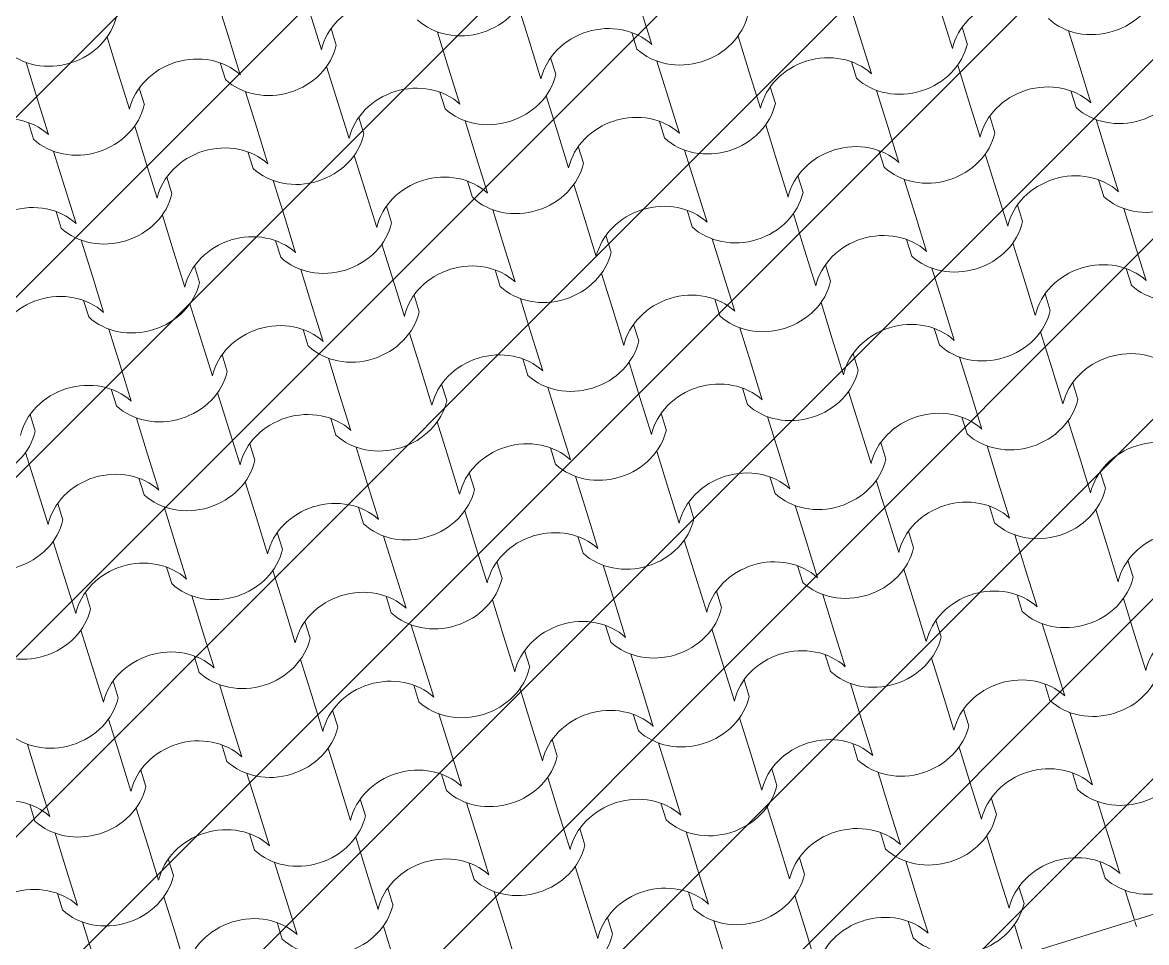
# Model space of a CAD drawing. Header units: metres. Extents: x -111189 to -108577, y -72951 to -72647.
# Drawn here: x -110194.585 to -110192.994, y -72661.024 to -72659.722 of the extents above; entities that cross this region are included whole.
import ezdxf

# ---------------------------------------------------------------- set-up
doc = ezdxf.new("R2010")
doc.units = ezdxf.units.M
doc.header["$MEASUREMENT"] = 0
doc.set_wipeout_variables(frame=1)
doc.linetypes.add('Wipeout_Contour', pattern=[1, 0, -1])
for name, color, linetype in [('02 - PASSEIOS', 7, 'Continuous'), ('03 - COBERTURA', 7, 'Continuous'), ('13 - IMPLANTAÇÃO (apoio).Layer Apoio', 7, 'Continuous')]:
    doc.layers.add(name, color=color, linetype=linetype)

# ---------------------------------------------------------------- blocks, each defined once
blk = doc.blocks.new('Malha_8_1', base_point=(-111182.45, -72914.5203))
at = {"color": 254, "linetype": 'Wipeout_Contour', "lineweight": 0, "ltscale": 1861428.278801215}
blk.add_wipeout([(-111182.45, -72914.5203), (-111181.1398, -72916.9324), (-111179.283, -72920.3506), (-111178.6992, -72921.4255), (-111173.1932, -72931.5618), (-111171.3979, -72934.867), (-111163.9365, -72948.6033), (-111162.5896, -72948.18), (-111170.1617, -72934.1975), (-111171.9536, -72930.8885), (-111177.4458, -72920.7467), (-111178.0283, -72919.6711), (-111179.8807, -72916.2505), (-111181.0503, -72914.0907)], dxfattribs=at).dxf.layer = '02 - PASSEIOS'
blk = doc.blocks.new('Cobertura_1_1', base_point=(-111163.2146, -72915.6944))
at = {"layer": '03 - COBERTURA', "color": 253, "linetype": 'Continuous', "lineweight": 9}
for p, q in [((-111169.9073, -72922.1998), (-111169.8914, -72922.2508)), ((-111169.0141, -72922.198), (-111168.9982, -72922.249)), ((-111169.7766, -72922.2151), (-111169.7607, -72922.2661)), ((-111169.4817, -72922.2054), (-111169.4658, -72922.2564)), ((-111169.309, -72922.2077), (-111169.2931, -72922.2587)), ((-111168.8834, -72922.2133), (-111168.8676, -72922.2643)), ((-111168.8539, -72922.2344), (-111168.8466, -72922.2578)), ((-111170.0641, -72922.2485), (-111170.0483, -72922.2995)), ((-111169.8914, -72922.2508), (-111169.8756, -72922.3018)), ((-111169.747, -72922.2361), (-111169.7397, -72922.2596)), ((-111169.5965, -72922.2411), (-111169.5807, -72922.2921)), ((-111169.3215, -72922.2418), (-111169.3142, -72922.2652)), ((-111169.1709, -72922.2468), (-111169.1551, -72922.2978)), ((-111168.9982, -72922.249), (-111168.9824, -72922.3)), ((-111168.7033, -72922.2393), (-111168.6875, -72922.2904)), ((-111169.4658, -72922.2564), (-111169.45, -72922.3074)), ((-111169.4363, -72922.2775), (-111169.429, -72922.3009)), ((-111169.2858, -72922.2824), (-111169.2699, -72922.3335)), ((-111169.0107, -72922.2831), (-111169.0034, -72922.3066)), ((-111170.1789, -72922.2842), (-111170.1631, -72922.3352)), ((-111169.9039, -72922.2849), (-111169.8966, -72922.3083)), ((-111169.7534, -72922.2899), (-111169.7375, -72922.3409)), ((-111169.5807, -72922.2921), (-111169.5648, -72922.3431)), ((-111169.1551, -72922.2978), (-111169.1392, -72922.3488)), ((-111168.8602, -72922.2881), (-111168.8443, -72922.3391)), ((-111168.6875, -72922.2904), (-111168.6716, -72922.3414)), ((-111170.0483, -72922.2995), (-111170.0324, -72922.3505)), ((-111170.0187, -72922.3206), (-111170.0114, -72922.344)), ((-111169.8682, -72922.3256), (-111169.8523, -72922.3766)), ((-111169.5931, -72922.3262), (-111169.5858, -72922.3497)), ((-111169.1255, -72922.3188), (-111169.1182, -72922.3423)), ((-111168.975, -72922.3238), (-111168.9591, -72922.3748)), ((-111168.6999, -72922.3244), (-111168.6926, -72922.3479)), ((-111170.1631, -72922.3352), (-111170.1472, -72922.3862)), ((-111169.7375, -72922.3409), (-111169.7216, -72922.3919)), ((-111169.4426, -72922.3312), (-111169.4267, -72922.3822)), ((-111169.2699, -72922.3335), (-111169.254, -72922.3845)), ((-111168.8443, -72922.3391), (-111168.8285, -72922.3901)), ((-111169.7079, -72922.3619), (-111169.7006, -72922.3854)), ((-111168.8147, -72922.3601), (-111168.8075, -72922.3836)), ((-111170.1755, -72922.3693), (-111170.1682, -72922.3928)), ((-111170.025, -72922.3743), (-111170.0092, -72922.4253)), ((-111169.8523, -72922.3766), (-111169.8365, -72922.4276)), ((-111169.5574, -72922.3669), (-111169.5416, -72922.4179)), ((-111169.2823, -72922.3676), (-111169.2751, -72922.391)), ((-111169.1318, -72922.3725), (-111169.116, -72922.4236)), ((-111168.9591, -72922.3748), (-111168.9433, -72922.4258)), ((-111168.6642, -72922.3651), (-111168.6484, -72922.4161)), ((-111169.4267, -72922.3822), (-111169.4109, -72922.4332)), ((-111170.1398, -72922.41), (-111170.124, -72922.461)), ((-111169.8648, -72922.4107), (-111169.8575, -72922.4341)), ((-111169.3972, -72922.4032), (-111169.3899, -72922.4267)), ((-111169.2467, -72922.4082), (-111169.2308, -72922.4593)), ((-111168.9716, -72922.4089), (-111168.9643, -72922.4323)), ((-111170.0092, -72922.4253), (-111169.9933, -72922.4763)), ((-111169.7143, -72922.4157), (-111169.6984, -72922.4667)), ((-111169.5416, -72922.4179), (-111169.5257, -72922.4689)), ((-111169.116, -72922.4236), (-111169.1001, -72922.4746)), ((-111168.8211, -72922.4139), (-111168.8052, -72922.4649)), ((-111168.6484, -72922.4161), (-111168.6325, -72922.4672)), ((-111169.9796, -72922.4464), (-111169.9723, -72922.4698)), ((-111169.8291, -72922.4513), (-111169.8132, -72922.5024)), ((-111169.554, -72922.452), (-111169.5467, -72922.4755)), ((-111169.4035, -72922.457), (-111169.3876, -72922.508)), ((-111169.0864, -72922.4446), (-111169.0791, -72922.468)), ((-111168.9359, -72922.4496), (-111168.92, -72922.5006)), ((-111168.6608, -72922.4502), (-111168.6535, -72922.4737)), ((-111170.124, -72922.461), (-111170.1081, -72922.512)), ((-111169.6984, -72922.4667), (-111169.6825, -72922.5177)), ((-111169.2308, -72922.4593), (-111169.2149, -72922.5103)), ((-111168.8052, -72922.4649), (-111168.7894, -72922.5159)), ((-111169.6688, -72922.4877), (-111169.6615, -72922.5111)), ((-111168.7756, -72922.4859), (-111168.7684, -72922.5094)), ((-111170.1364, -72922.4951), (-111170.1291, -72922.5186)), ((-111169.9859, -72922.5001), (-111169.9701, -72922.5511)), ((-111169.8132, -72922.5024), (-111169.7974, -72922.5534)), ((-111169.5183, -72922.4927), (-111169.5025, -72922.5437)), ((-111169.2432, -72922.4933), (-111169.236, -72922.5168)), ((-111169.0927, -72922.4983), (-111169.0769, -72922.5493)), ((-111168.92, -72922.5006), (-111168.9042, -72922.5516)), ((-111168.6251, -72922.4909), (-111168.6093, -72922.5419)), ((-111169.3876, -72922.508), (-111169.3718, -72922.559)), ((-111170.1007, -72922.5358), (-111170.0849, -72922.5868)), ((-111169.8257, -72922.5365), (-111169.8184, -72922.5599)), ((-111169.3581, -72922.529), (-111169.3508, -72922.5525)), ((-111169.2076, -72922.534), (-111169.1917, -72922.585)), ((-111168.9325, -72922.5347), (-111168.9252, -72922.5581)), ((-111169.9701, -72922.5511), (-111169.9542, -72922.6021)), ((-111169.6752, -72922.5414), (-111169.6593, -72922.5925)), ((-111169.5025, -72922.5437), (-111169.4866, -72922.5947)), ((-111169.0769, -72922.5493), (-111169.061, -72922.6004)), ((-111168.782, -72922.5397), (-111168.7661, -72922.5907)), ((-111168.6093, -72922.5419), (-111168.5934, -72922.5929)), ((-111169.9405, -72922.5721), (-111169.9332, -72922.5956)), ((-111169.79, -72922.5771), (-111169.7741, -72922.6281)), ((-111169.5149, -72922.5778), (-111169.5076, -72922.6012)), ((-111169.3644, -72922.5828), (-111169.3485, -72922.6338)), ((-111169.1917, -72922.585), (-111169.1758, -72922.6361)), ((-111169.0473, -72922.5704), (-111169.04, -72922.5938)), ((-111168.8968, -72922.5754), (-111168.8809, -72922.6264)), ((-111168.6217, -72922.576), (-111168.6144, -72922.5995)), ((-111170.0849, -72922.5868), (-111170.069, -72922.6378)), ((-111169.6593, -72922.5925), (-111169.6434, -72922.6435)), ((-111168.7661, -72922.5907), (-111168.7503, -72922.6417)), ((-111169.6297, -72922.6135), (-111169.6224, -72922.6369)), ((-111168.7365, -72922.6117), (-111168.7293, -72922.6352)), ((-111170.0973, -72922.6209), (-111170.09, -72922.6444)), ((-111169.9468, -72922.6259), (-111169.931, -72922.6769)), ((-111169.7741, -72922.6281), (-111169.7583, -72922.6792)), ((-111169.4792, -72922.6185), (-111169.4634, -72922.6695)), ((-111169.2041, -72922.6191), (-111169.1969, -72922.6426)), ((-111169.0536, -72922.6241), (-111169.0378, -72922.6751)), ((-111168.8809, -72922.6264), (-111168.8651, -72922.6774)), ((-111169.3485, -72922.6338), (-111169.3327, -72922.6848)), ((-111170.0616, -72922.6616), (-111170.0458, -72922.7126)), ((-111169.7866, -72922.6622), (-111169.7793, -72922.6857)), ((-111169.319, -72922.6548), (-111169.3117, -72922.6783)), ((-111169.1685, -72922.6598), (-111169.1526, -72922.7108)), ((-111168.8934, -72922.6605), (-111168.8861, -72922.6839)), ((-111169.931, -72922.6769), (-111169.9151, -72922.7279)), ((-111169.6361, -72922.6672), (-111169.6202, -72922.7182)), ((-111169.4634, -72922.6695), (-111169.4475, -72922.7205)), ((-111169.0378, -72922.6751), (-111169.0219, -72922.7262)), ((-111168.7429, -72922.6655), (-111168.727, -72922.7165)), ((-111169.0082, -72922.6962), (-111169.0009, -72922.7196)), ((-111170.0458, -72922.7126), (-111170.0299, -72922.7636)), ((-111169.9014, -72922.6979), (-111169.8941, -72922.7214)), ((-111169.7509, -72922.7029), (-111169.735, -72922.7539)), ((-111169.4758, -72922.7036), (-111169.4685, -72922.727)), ((-111169.3253, -72922.7086), (-111169.3094, -72922.7596)), ((-111169.1526, -72922.7108), (-111169.1367, -72922.7618)), ((-111168.8577, -72922.7012), (-111168.8418, -72922.7522)), ((-111169.6202, -72922.7182), (-111169.6043, -72922.7693)), ((-111168.727, -72922.7165), (-111168.7112, -72922.7675)), ((-111169.5906, -72922.7393), (-111169.5833, -72922.7627)), ((-111169.4401, -72922.7443), (-111169.4243, -72922.7953)), ((-111168.6974, -72922.7375), (-111168.6901, -72922.761)), ((-111170.0582, -72922.7467), (-111170.0509, -72922.7701)), ((-111169.9077, -72922.7517), (-111169.8919, -72922.8027)), ((-111169.735, -72922.7539), (-111169.7192, -72922.8049)), ((-111169.3094, -72922.7596), (-111169.2936, -72922.8106)), ((-111169.165, -72922.7449), (-111169.1577, -72922.7684)), ((-111169.0145, -72922.7499), (-111168.9987, -72922.8009)), ((-111168.8418, -72922.7522), (-111168.826, -72922.8032)), ((-111170.173, -72922.7824), (-111170.1657, -72922.8058)), ((-111170.0225, -72922.7874), (-111170.0067, -72922.8384)), ((-111169.7475, -72922.788), (-111169.7402, -72922.8115)), ((-111169.2799, -72922.7806), (-111169.2726, -72922.8041)), ((-111169.1293, -72922.7856), (-111169.1135, -72922.8366)), ((-111168.8543, -72922.7863), (-111168.847, -72922.8097)), ((-111168.7038, -72922.7913), (-111168.6879, -72922.8423)), ((-111169.8919, -72922.8027), (-111169.876, -72922.8537)), ((-111169.597, -72922.793), (-111169.5811, -72922.844)), ((-111169.4243, -72922.7953), (-111169.4084, -72922.8463)), ((-111168.9987, -72922.8009), (-111168.9828, -72922.8519)), ((-111169.8623, -72922.8237), (-111169.855, -72922.8472)), ((-111168.9691, -72922.822), (-111168.9618, -72922.8454)), ((-111170.1794, -72922.8361), (-111170.1635, -72922.8871)), ((-111170.0067, -72922.8384), (-111169.9908, -72922.8894)), ((-111169.7118, -72922.8287), (-111169.6959, -72922.8797)), ((-111169.4367, -72922.8294), (-111169.4294, -72922.8528)), ((-111169.2862, -72922.8344), (-111169.2703, -72922.8854)), ((-111169.1135, -72922.8366), (-111169.0976, -72922.8876)), ((-111168.8186, -72922.8269), (-111168.8027, -72922.878)), ((-111169.5811, -72922.844), (-111169.5652, -72922.895)), ((-111168.6879, -72922.8423), (-111168.6721, -72922.8933)), ((-111169.5515, -72922.8651), (-111169.5442, -72922.8885)), ((-111169.401, -72922.8701), (-111169.3851, -72922.9211)), ((-111169.1259, -72922.8707), (-111169.1186, -72922.8942)), ((-111168.6583, -72922.8633), (-111168.651, -72922.8867)), ((-111170.1635, -72922.8871), (-111170.1477, -72922.9382)), ((-111170.0191, -72922.8725), (-111170.0118, -72922.8959)), ((-111169.8686, -72922.8775), (-111169.8527, -72922.9285)), ((-111169.6959, -72922.8797), (-111169.68, -72922.9307)), ((-111169.2703, -72922.8854), (-111169.2545, -72922.9364)), ((-111168.9754, -72922.8757), (-111168.9596, -72922.9267)), ((-111168.8027, -72922.878), (-111168.7869, -72922.929)), ((-111170.1339, -72922.9082), (-111170.1266, -72922.9316)), ((-111169.9834, -72922.9132), (-111169.9676, -72922.9642)), ((-111169.7084, -72922.9138), (-111169.7011, -72922.9373)), ((-111169.5578, -72922.9188), (-111169.542, -72922.9698)), ((-111169.2408, -72922.9064), (-111169.2335, -72922.9299)), ((-111169.0902, -72922.9114), (-111169.0744, -72922.9624)), ((-111168.8152, -72922.9121), (-111168.8079, -72922.9355)), ((-111168.6647, -72922.917), (-111168.6488, -72922.9681)), ((-111169.8527, -72922.9285), (-111169.8369, -72922.9795)), ((-111169.3851, -72922.9211), (-111169.3693, -72922.9721)), ((-111168.9596, -72922.9267), (-111168.9437, -72922.9777)), ((-111169.8232, -72922.9495), (-111169.8159, -72922.973)), ((-111168.93, -72922.9477), (-111168.9227, -72922.9712)), ((-111170.1403, -72922.9619), (-111170.1244, -72923.0129)), ((-111169.9676, -72922.9642), (-111169.9517, -72923.0152)), ((-111169.6727, -72922.9545), (-111169.6568, -72923.0055)), ((-111169.3976, -72922.9552), (-111169.3903, -72922.9786)), ((-111169.2471, -72922.9601), (-111169.2312, -72923.0112)), ((-111169.0744, -72922.9624), (-111169.0585, -72923.0134)), ((-111168.7795, -72922.9527), (-111168.7636, -72923.0037)), ((-111169.542, -72922.9698), (-111169.5261, -72923.0208)), ((-111168.6488, -72922.9681), (-111168.633, -72923.0191)), ((-111169.98, -72922.9983), (-111169.9727, -72923.0217)), ((-111169.5124, -72922.9909), (-111169.5051, -72923.0143)), ((-111169.3619, -72922.9958), (-111169.346, -72923.0469)), ((-111169.0868, -72922.9965), (-111169.0795, -72923.02)), ((-111168.6192, -72922.9891), (-111168.6119, -72923.0125)), ((-111170.1244, -72923.0129), (-111170.1085, -72923.0639)), ((-111169.8295, -72923.0033), (-111169.8136, -72923.0543)), ((-111169.6568, -72923.0055), (-111169.6409, -72923.0565)), ((-111169.2312, -72923.0112), (-111169.2154, -72923.0622)), ((-111168.9363, -72923.0015), (-111168.9205, -72923.0525)), ((-111168.7636, -72923.0037), (-111168.7478, -72923.0548)), ((-111170.0948, -72923.034), (-111170.0875, -72923.0574)), ((-111169.9443, -72923.0389), (-111169.9285, -72923.09)), ((-111169.6693, -72923.0396), (-111169.662, -72923.0631)), ((-111169.5187, -72923.0446), (-111169.5029, -72923.0956)), ((-111169.346, -72923.0469), (-111169.3302, -72923.0979)), ((-111169.2016, -72923.0322), (-111169.1944, -72923.0556)), ((-111169.0511, -72923.0372), (-111169.0353, -72923.0882)), ((-111168.7761, -72923.0378), (-111168.7688, -72923.0613)), ((-111168.6256, -72923.0428), (-111168.6097, -72923.0938)), ((-111169.8136, -72923.0543), (-111169.7978, -72923.1053)), ((-111168.9205, -72923.0525), (-111168.9046, -72923.1035)), ((-111169.7841, -72923.0753), (-111169.7768, -72923.0988)), ((-111168.8909, -72923.0735), (-111168.8836, -72923.097)), ((-111168.7404, -72923.0785), (-111168.7245, -72923.1295)), ((-111170.1012, -72923.0877), (-111170.0853, -72923.1387)), ((-111169.9285, -72923.09), (-111169.9126, -72923.141)), ((-111169.6336, -72923.0803), (-111169.6177, -72923.1313)), ((-111169.3585, -72923.0809), (-111169.3512, -72923.1044)), ((-111169.208, -72923.0859), (-111169.1921, -72923.137)), ((-111169.0353, -72923.0882), (-111169.0194, -72923.1392)), ((-111168.6097, -72923.0938), (-111168.5939, -72923.1449)), ((-111169.5029, -72923.0956), (-111169.487, -72923.1466)), ((-111169.9409, -72923.1241), (-111169.9336, -72923.1475)), ((-111169.4733, -72923.1166), (-111169.466, -72923.1401)), ((-111169.3228, -72923.1216), (-111169.3069, -72923.1726)), ((-111169.0477, -72923.1223), (-111169.0404, -72923.1457)), ((-111170.0853, -72923.1387), (-111170.0694, -72923.1897)), ((-111169.7904, -72923.129), (-111169.7745, -72923.1801)), ((-111169.6177, -72923.1313), (-111169.6018, -72923.1823)), ((-111169.1921, -72923.137), (-111169.1763, -72923.188)), ((-111168.8972, -72923.1273), (-111168.8814, -72923.1783)), ((-111168.7245, -72923.1295), (-111168.7087, -72923.1806)), ((-111169.1625, -72923.158), (-111169.1553, -72923.1814)), ((-111170.0557, -72923.1597), (-111170.0484, -72923.1832)), ((-111169.9052, -72923.1647), (-111169.8894, -72923.2158)), ((-111169.6301, -72923.1654), (-111169.6229, -72923.1888)), ((-111169.4796, -72923.1704), (-111169.4638, -72923.2214)), ((-111169.3069, -72923.1726), (-111169.2911, -72923.2237)), ((-111169.012, -72923.163), (-111168.9962, -72923.214)), ((-111168.737, -72923.1636), (-111168.7297, -72923.1871)), ((-111169.7745, -72923.1801), (-111169.7587, -72923.2311)), ((-111168.8814, -72923.1783), (-111168.8655, -72923.2293)), ((-111169.745, -72923.2011), (-111169.7377, -72923.2245)), ((-111169.5945, -72923.2061), (-111169.5786, -72923.2571)), ((-111168.8518, -72923.1993), (-111168.8445, -72923.2228)), ((-111168.7013, -72923.2043), (-111168.6854, -72923.2553)), ((-111170.0621, -72923.2135), (-111170.0462, -72923.2645)), ((-111169.8894, -72923.2158), (-111169.8735, -72923.2668)), ((-111169.4638, -72923.2214), (-111169.4479, -72923.2724)), ((-111169.3194, -72923.2067), (-111169.3121, -72923.2302)), ((-111169.1689, -72923.2117), (-111169.153, -72923.2627)), ((-111168.9962, -72923.214), (-111168.9803, -72923.265)), ((-111170.1769, -72923.2492), (-111170.161, -72923.3002)), ((-111169.9018, -72923.2498), (-111169.8945, -72923.2733)), ((-111169.4342, -72923.2424), (-111169.4269, -72923.2659)), ((-111169.2837, -72923.2474), (-111169.2678, -72923.2984)), ((-111169.0086, -72923.2481), (-111169.0013, -72923.2715)), ((-111168.8581, -72923.2531), (-111168.8423, -72923.3041)), ((-111170.0462, -72923.2645), (-111170.0303, -72923.3155)), ((-111169.7513, -72923.2548), (-111169.7354, -72923.3058)), ((-111169.5786, -72923.2571), (-111169.5627, -72923.3081)), ((-111169.153, -72923.2627), (-111169.1372, -72923.3138)), ((-111168.6854, -72923.2553), (-111168.6696, -72923.3063)), ((-111170.0166, -72923.2855), (-111170.0093, -72923.309)), ((-111169.1234, -72923.2838), (-111169.1162, -72923.3072)), ((-111170.161, -72923.3002), (-111170.1452, -72923.3512)), ((-111169.8661, -72923.2905), (-111169.8503, -72923.3415)), ((-111169.591, -72923.2912), (-111169.5838, -72923.3146)), ((-111169.4405, -72923.2962), (-111169.4247, -72923.3472)), ((-111169.2678, -72923.2984), (-111169.252, -72923.3494)), ((-111168.9729, -72923.2888), (-111168.9571, -72923.3398)), ((-111168.6979, -72923.2894), (-111168.6906, -72923.3129)), ((-111169.7354, -72923.3058), (-111169.7196, -72923.3569)), ((-111168.8423, -72923.3041), (-111168.8264, -72923.3551)), ((-111169.7059, -72923.3269), (-111169.6986, -72923.3503)), ((-111169.5554, -72923.3319), (-111169.5395, -72923.3829)), ((-111169.2803, -72923.3325), (-111169.273, -72923.356)), ((-111168.8127, -72923.3251), (-111168.8054, -72923.3486)), ((-111168.6622, -72923.3301), (-111168.6463, -72923.3811)), ((-111170.1735, -72923.3343), (-111170.1662, -72923.3577)), ((-111170.023, -72923.3393), (-111170.0071, -72923.3903)), ((-111169.8503, -72923.3415), (-111169.8344, -72923.3926)), ((-111169.4247, -72923.3472), (-111169.4088, -72923.3982)), ((-111169.1298, -72923.3375), (-111169.1139, -72923.3885)), ((-111168.9571, -72923.3398), (-111168.9412, -72923.3908)), ((-111170.1378, -72923.375), (-111170.1219, -72923.426)), ((-111169.8627, -72923.3756), (-111169.8554, -72923.3991)), ((-111169.7122, -72923.3806), (-111169.6963, -72923.4316)), ((-111169.3951, -72923.3682), (-111169.3878, -72923.3917)), ((-111169.2446, -72923.3732), (-111169.2287, -72923.4242)), ((-111168.9695, -72923.3739), (-111168.9622, -72923.3973)), ((-111168.819, -72923.3789), (-111168.8032, -72923.4299)), ((-111168.6463, -72923.3811), (-111168.6305, -72923.4321)), ((-111170.0071, -72923.3903), (-111169.9912, -72923.4413)), ((-111169.5395, -72923.3829), (-111169.5236, -72923.4339)), ((-111169.1139, -72923.3885), (-111169.0981, -72923.4395)), ((-111169.9775, -72923.4113), (-111169.9702, -72923.4348)), ((-111169.0843, -72923.4096), (-111169.077, -72923.433)), ((-111170.1219, -72923.426), (-111170.1061, -72923.477)), ((-111169.827, -72923.4163), (-111169.8112, -72923.4673)), ((-111169.5519, -72923.417), (-111169.5447, -72923.4404)), ((-111169.4014, -72923.422), (-111169.3856, -72923.473)), ((-111169.2287, -72923.4242), (-111169.2129, -72923.4752)), ((-111168.9338, -72923.4145), (-111168.918, -72923.4656)), ((-111168.6588, -72923.4152), (-111168.6515, -72923.4387)), ((-111169.6963, -72923.4316), (-111169.6805, -72923.4827)), ((-111168.8032, -72923.4299), (-111168.7873, -72923.4809)), ((-111170.1344, -72923.4601), (-111170.1271, -72923.4835)), ((-111169.6668, -72923.4527), (-111169.6595, -72923.4761)), ((-111169.5163, -72923.4577), (-111169.5004, -72923.5087)), ((-111169.2412, -72923.4583), (-111169.2339, -72923.4818)), ((-111168.7736, -72923.4509), (-111168.7663, -72923.4744)), ((-111168.6231, -72923.4559), (-111168.61, -72923.4978)), ((-111169.9839, -72923.4651), (-111169.968, -72923.5161)), ((-111169.8112, -72923.4673), (-111169.7953, -72923.5183)), ((-111169.3856, -72923.473), (-111169.3697, -72923.524)), ((-111169.0907, -72923.4633), (-111169.0748, -72923.5143)), ((-111168.918, -72923.4656), (-111168.9021, -72923.5166)), ((-111170.0987, -72923.5008), (-111170.0828, -72923.5518)), ((-111169.8236, -72923.5014), (-111169.8163, -72923.5249)), ((-111169.6731, -72923.5064), (-111169.6572, -72923.5574)), ((-111169.356, -72923.494), (-111169.3487, -72923.5175)), ((-111169.2055, -72923.499), (-111169.1896, -72923.55)), ((-111168.9304, -72923.4997), (-111168.9231, -72923.5231)), ((-111168.7799, -72923.5046), (-111168.7669, -72923.5466)), ((-111168.6093, -72923.5001), (-111168.6072, -72923.5069)), ((-111169.968, -72923.5161), (-111169.9521, -72923.5671)), ((-111169.5004, -72923.5087), (-111169.4845, -72923.5597)), ((-111169.0748, -72923.5143), (-111169.059, -72923.5653))]:
    blk.add_line(p, q, dxfattribs=at)
at = {"layer": '03 - COBERTURA', "color": 7, "linetype": 'Continuous', "lineweight": 13, "flags": 128}
blk.add_lwpolyline([(-111162.6239, -72921.6369), (-111168.7832, -72923.5516)], dxfattribs=at)
at = {"layer": '03 - COBERTURA', "color": 253, "linetype": 'Continuous', "lineweight": 9}
for centre, major_axis, start_param, end_param in [((-111169.5572, -72922.1649), (0.0878, 0.0273), 3.607672, 5.817106), ((-111168.6641, -72922.1632), (0.0878, 0.0273), 3.607672, 5.817106), ((-111169.6712, -72922.2768), (0.0883, 0.0274), 1.573772, 2.670554), ((-111168.778, -72922.275), (0.0883, 0.0274), 1.573772, 2.670554), ((-111170.1397, -72922.208), (0.0878, 0.0273), 3.607672, 5.817106), ((-111169.2465, -72922.2063), (0.0878, 0.0273), 3.607672, 5.817106), ((-111169.3609, -72922.3183), (0.0883, 0.0274), 0.471039, 1.56782), ((-111169.3604, -72922.3181), (0.0883, 0.0274), 1.573772, 2.670554), ((-111169.8289, -72922.2494), (0.0878, 0.0273), 3.607672, 5.817106), ((-111168.9357, -72922.2476), (0.0878, 0.0273), 3.607672, 5.817106), ((-111169.9433, -72922.3614), (0.0883, 0.0274), 0.471039, 1.56782), ((-111169.0496, -72922.3594), (0.0883, 0.0274), 1.573772, 2.670554), ((-111169.0502, -72922.3596), (0.0883, 0.0274), 0.471039, 1.56782), ((-111169.9428, -72922.3612), (0.0883, 0.0274), 1.573772, 2.670554), ((-111168.625, -72922.289), (0.0878, 0.0273), 3.607672, 5.817106), ((-111169.6326, -72922.4027), (0.0883, 0.0274), 0.471039, 1.56782), ((-111169.5181, -72922.2907), (0.0878, 0.0273), 3.607672, 5.817106), ((-111168.7394, -72922.4009), (0.0883, 0.0274), 0.471039, 1.56782), ((-111169.632, -72922.4025), (0.0883, 0.0274), 1.573772, 2.670554), ((-111168.7389, -72922.4008), (0.0883, 0.0274), 1.573772, 2.670554), ((-111170.1006, -72922.3338), (0.0878, 0.0273), 3.607672, 5.817106), ((-111169.2074, -72922.3321), (0.0878, 0.0273), 3.607672, 5.817106), ((-111170.215, -72922.4458), (0.0883, 0.0274), 0.471039, 1.56782), ((-111169.3218, -72922.444), (0.0883, 0.0274), 0.471039, 1.56782), ((-111169.3213, -72922.4439), (0.0883, 0.0274), 1.573772, 2.670554), ((-111169.7898, -72922.3752), (0.0878, 0.0273), 3.607672, 5.817106), ((-111168.8966, -72922.3734), (0.0878, 0.0273), 3.607672, 5.817106), ((-111169.9037, -72922.487), (0.0883, 0.0274), 1.573772, 2.670554), ((-111169.9042, -72922.4872), (0.0883, 0.0274), 0.471039, 1.56782), ((-111169.0105, -72922.4852), (0.0883, 0.0274), 1.573772, 2.670554), ((-111169.0111, -72922.4854), (0.0883, 0.0274), 0.471039, 1.56782), ((-111168.5859, -72922.4147), (0.0878, 0.0273), 3.607672, 5.817106), ((-111169.5935, -72922.5285), (0.0883, 0.0274), 0.471039, 1.56782), ((-111169.479, -72922.4165), (0.0878, 0.0273), 3.607672, 5.817106), ((-111168.7003, -72922.5267), (0.0883, 0.0274), 0.471039, 1.56782), ((-111169.5929, -72922.5283), (0.0883, 0.0274), 1.573772, 2.670554), ((-111168.6998, -72922.5266), (0.0883, 0.0274), 1.573772, 2.670554), ((-111170.0615, -72922.4596), (0.0878, 0.0273), 3.607672, 5.817106), ((-111169.1683, -72922.4579), (0.0878, 0.0273), 3.607672, 5.817106), ((-111170.1759, -72922.5716), (0.0883, 0.0274), 0.471039, 1.56782), ((-111169.2827, -72922.5698), (0.0883, 0.0274), 0.471039, 1.56782), ((-111169.2822, -72922.5697), (0.0883, 0.0274), 1.573772, 2.670554), ((-111169.7507, -72922.501), (0.0878, 0.0273), 3.607672, 5.817106), ((-111168.8575, -72922.4992), (0.0878, 0.0273), 3.607672, 5.817106), ((-111169.8646, -72922.6128), (0.0883, 0.0274), 1.573772, 2.670554), ((-111169.8651, -72922.6129), (0.0883, 0.0274), 0.471039, 1.56782), ((-111168.9714, -72922.611), (0.0883, 0.0274), 1.573772, 2.670554), ((-111168.972, -72922.6112), (0.0883, 0.0274), 0.471039, 1.56782), ((-111169.4399, -72922.5423), (0.0878, 0.0273), 3.607672, 5.817106), ((-111168.5468, -72922.5405), (0.0878, 0.0273), 3.607672, 5.817106), ((-111169.5544, -72922.6543), (0.0883, 0.0274), 0.471039, 1.56782), ((-111168.6612, -72922.6525), (0.0883, 0.0274), 0.471039, 1.56782), ((-111169.5538, -72922.6541), (0.0883, 0.0274), 1.573772, 2.670554), ((-111168.6607, -72922.6524), (0.0883, 0.0274), 1.573772, 2.670554), ((-111170.0224, -72922.5854), (0.0878, 0.0273), 3.607672, 5.817106), ((-111169.1292, -72922.5836), (0.0878, 0.0273), 3.607672, 5.817106), ((-111170.1368, -72922.6974), (0.0883, 0.0274), 0.471039, 1.56782), ((-111169.2436, -72922.6956), (0.0883, 0.0274), 0.471039, 1.56782), ((-111170.1363, -72922.6972), (0.0883, 0.0274), 1.573772, 2.670554), ((-111169.2431, -72922.6955), (0.0883, 0.0274), 1.573772, 2.670554), ((-111169.7116, -72922.6267), (0.0878, 0.0273), 3.607672, 5.817106), ((-111168.9328, -72922.737), (0.0883, 0.0274), 0.471039, 1.56782), ((-111168.8184, -72922.625), (0.0878, 0.0273), 3.607672, 5.817106), ((-111169.8255, -72922.7386), (0.0883, 0.0274), 1.573772, 2.670554), ((-111169.826, -72922.7387), (0.0883, 0.0274), 0.471039, 1.56782), ((-111168.9323, -72922.7368), (0.0883, 0.0274), 1.573772, 2.670554), ((-111169.4008, -72922.6681), (0.0878, 0.0273), 3.607672, 5.817106), ((-111169.5153, -72922.7801), (0.0883, 0.0274), 0.471039, 1.56782), ((-111168.6221, -72922.7783), (0.0883, 0.0274), 0.471039, 1.56782), ((-111169.5147, -72922.7799), (0.0883, 0.0274), 1.573772, 2.670554), ((-111168.6216, -72922.7781), (0.0883, 0.0274), 1.573772, 2.670554), ((-111169.9833, -72922.7112), (0.0878, 0.0273), 3.607672, 5.817106), ((-111169.0901, -72922.7094), (0.0878, 0.0273), 3.607672, 5.817106), ((-111170.0977, -72922.8232), (0.0883, 0.0274), 0.471039, 1.56782), ((-111169.204, -72922.8213), (0.0883, 0.0274), 1.573772, 2.670554), ((-111169.2045, -72922.8214), (0.0883, 0.0274), 0.471039, 1.56782), ((-111170.0972, -72922.823), (0.0883, 0.0274), 1.573772, 2.670554), ((-111169.6725, -72922.7525), (0.0878, 0.0273), 3.607672, 5.817106), ((-111168.8937, -72922.8628), (0.0883, 0.0274), 0.471039, 1.56782), ((-111168.7793, -72922.7508), (0.0878, 0.0273), 3.607672, 5.817106), ((-111169.7864, -72922.8644), (0.0883, 0.0274), 1.573772, 2.670554), ((-111169.7869, -72922.8645), (0.0883, 0.0274), 0.471039, 1.56782), ((-111168.8932, -72922.8626), (0.0883, 0.0274), 1.573772, 2.670554), ((-111170.2549, -72922.7956), (0.0878, 0.0273), 3.607672, 5.817106), ((-111169.3617, -72922.7939), (0.0878, 0.0273), 3.607672, 5.817106), ((-111169.4762, -72922.9059), (0.0883, 0.0274), 0.471039, 1.56782), ((-111168.583, -72922.9041), (0.0883, 0.0274), 0.471039, 1.56782), ((-111169.4756, -72922.9057), (0.0883, 0.0274), 1.573772, 2.670554), ((-111168.5825, -72922.9039), (0.0883, 0.0274), 1.573772, 2.670554), ((-111169.9441, -72922.837), (0.0878, 0.0273), 3.607672, 5.817106), ((-111169.051, -72922.8352), (0.0878, 0.0273), 3.607672, 5.817106), ((-111170.0581, -72922.9488), (0.0883, 0.0274), 1.573772, 2.670554), ((-111170.0586, -72922.949), (0.0883, 0.0274), 0.471039, 1.56782), ((-111169.1649, -72922.947), (0.0883, 0.0274), 1.573772, 2.670554), ((-111169.1654, -72922.9472), (0.0883, 0.0274), 0.471039, 1.56782), ((-111168.7402, -72922.8766), (0.0878, 0.0273), 3.607672, 5.817106), ((-111169.7478, -72922.9903), (0.0883, 0.0274), 0.471039, 1.56782), ((-111169.6334, -72922.8783), (0.0878, 0.0273), 3.607672, 5.817106), ((-111168.8546, -72922.9885), (0.0883, 0.0274), 0.471039, 1.56782), ((-111169.7473, -72922.9901), (0.0883, 0.0274), 1.573772, 2.670554), ((-111168.8541, -72922.9884), (0.0883, 0.0274), 1.573772, 2.670554), ((-111170.2158, -72922.9214), (0.0878, 0.0273), 3.607672, 5.817106), ((-111169.3226, -72922.9197), (0.0878, 0.0273), 3.607672, 5.817106), ((-111169.4371, -72923.0317), (0.0883, 0.0274), 0.471039, 1.56782), ((-111169.4365, -72923.0315), (0.0883, 0.0274), 1.573772, 2.670554), ((-111168.5434, -72923.0297), (0.0883, 0.0274), 1.573772, 2.670554), ((-111169.905, -72922.9628), (0.0878, 0.0273), 3.607672, 5.817106), ((-111169.0119, -72922.961), (0.0878, 0.0273), 3.607672, 5.817106), ((-111170.0189, -72923.0746), (0.0883, 0.0274), 1.573772, 2.670554), ((-111170.0195, -72923.0748), (0.0883, 0.0274), 0.471039, 1.56782), ((-111169.1258, -72923.0728), (0.0883, 0.0274), 1.573772, 2.670554), ((-111169.1263, -72923.073), (0.0883, 0.0274), 0.471039, 1.56782), ((-111169.5943, -72923.0041), (0.0878, 0.0273), 3.607672, 5.817106), ((-111168.7011, -72923.0024), (0.0878, 0.0273), 3.607672, 5.817106), ((-111169.7087, -72923.1161), (0.0883, 0.0274), 0.471039, 1.56782), ((-111168.8155, -72923.1143), (0.0883, 0.0274), 0.471039, 1.56782), ((-111169.7082, -72923.1159), (0.0883, 0.0274), 1.573772, 2.670554), ((-111168.815, -72923.1142), (0.0883, 0.0274), 1.573772, 2.670554), ((-111170.1767, -72923.0472), (0.0878, 0.0273), 3.607672, 5.817106), ((-111169.2835, -72923.0455), (0.0878, 0.0273), 3.607672, 5.817106), ((-111169.398, -72923.1574), (0.0883, 0.0274), 0.471039, 1.56782), ((-111168.5043, -72923.1555), (0.0883, 0.0274), 1.573772, 2.670554), ((-111169.3974, -72923.1573), (0.0883, 0.0274), 1.573772, 2.670554), ((-111169.8659, -72923.0886), (0.0878, 0.0273), 3.607672, 5.817106), ((-111168.9728, -72923.0868), (0.0878, 0.0273), 3.607672, 5.817106), ((-111169.9798, -72923.2004), (0.0883, 0.0274), 1.573772, 2.670554), ((-111169.9804, -72923.2005), (0.0883, 0.0274), 0.471039, 1.56782), ((-111169.0867, -72923.1986), (0.0883, 0.0274), 1.573772, 2.670554), ((-111169.0872, -72923.1988), (0.0883, 0.0274), 0.471039, 1.56782), ((-111169.5552, -72923.1299), (0.0878, 0.0273), 3.607672, 5.817106), ((-111168.662, -72923.1281), (0.0878, 0.0273), 3.607672, 5.817106), ((-111169.6696, -72923.2419), (0.0883, 0.0274), 0.471039, 1.56782), ((-111168.7764, -72923.2401), (0.0883, 0.0274), 0.471039, 1.56782), ((-111169.6691, -72923.2417), (0.0883, 0.0274), 1.573772, 2.670554), ((-111168.7759, -72923.24), (0.0883, 0.0274), 1.573772, 2.670554), ((-111170.1376, -72923.173), (0.0878, 0.0273), 3.607672, 5.817106), ((-111169.2444, -72923.1712), (0.0878, 0.0273), 3.607672, 5.817106), ((-111169.3583, -72923.2831), (0.0883, 0.0274), 1.573772, 2.670554), ((-111169.3589, -72923.2832), (0.0883, 0.0274), 0.471039, 1.56782), ((-111169.8268, -72923.2144), (0.0878, 0.0273), 3.607672, 5.817106), ((-111169.0481, -72923.3246), (0.0883, 0.0274), 0.471039, 1.56782), ((-111168.9337, -72923.2126), (0.0878, 0.0273), 3.607672, 5.817106), ((-111169.9407, -72923.3262), (0.0883, 0.0274), 1.573772, 2.670554), ((-111169.9413, -72923.3263), (0.0883, 0.0274), 0.471039, 1.56782), ((-111169.0476, -72923.3244), (0.0883, 0.0274), 1.573772, 2.670554), ((-111169.5161, -72923.2557), (0.0878, 0.0273), 3.607672, 5.817106), ((-111168.6229, -72923.2539), (0.0878, 0.0273), 3.607672, 5.817106), ((-111169.6305, -72923.3677), (0.0883, 0.0274), 0.471039, 1.56782), ((-111168.7373, -72923.3659), (0.0883, 0.0274), 0.471039, 1.56782), ((-111169.63, -72923.3675), (0.0883, 0.0274), 1.573772, 2.670554), ((-111168.7368, -72923.3657), (0.0883, 0.0274), 1.573772, 2.670554), ((-111170.0985, -72923.2988), (0.0878, 0.0273), 3.607672, 5.817106), ((-111169.2053, -72923.297), (0.0878, 0.0273), 3.607672, 5.817106), ((-111170.2129, -72923.4108), (0.0883, 0.0274), 0.471039, 1.56782), ((-111169.3192, -72923.4089), (0.0883, 0.0274), 1.573772, 2.670554), ((-111169.3197, -72923.409), (0.0883, 0.0274), 0.471039, 1.56782), ((-111168.8946, -72923.3384), (0.0878, 0.0273), 3.607672, 5.817106), ((-111169.9022, -72923.4521), (0.0883, 0.0274), 0.471039, 1.56782), ((-111169.7877, -72923.3401), (0.0878, 0.0273), 3.607672, 5.817106), ((-111169.009, -72923.4504), (0.0883, 0.0274), 0.471039, 1.56782), ((-111169.9016, -72923.452), (0.0883, 0.0274), 1.573772, 2.670554), ((-111169.0085, -72923.4502), (0.0883, 0.0274), 1.573772, 2.670554), ((-111169.477, -72923.3815), (0.0878, 0.0273), 3.607672, 5.817106), ((-111168.5838, -72923.3797), (0.0878, 0.0273), 3.607672, 5.817106), ((-111169.5914, -72923.4935), (0.0883, 0.0274), 0.471039, 1.56782), ((-111168.6982, -72923.4917), (0.0883, 0.0274), 0.471039, 1.56782), ((-111169.5909, -72923.4933), (0.0883, 0.0274), 1.573772, 2.670554), ((-111168.6977, -72923.4915), (0.0883, 0.0274), 1.573772, 2.670554), ((-111170.0594, -72923.4246), (0.0878, 0.0273), 3.607672, 5.817106), ((-111169.1662, -72923.4228), (0.0878, 0.0273), 3.607672, 5.817106), ((-111170.1738, -72923.5366), (0.0883, 0.0274), 0.471039, 1.56782), ((-111169.2801, -72923.5346), (0.0883, 0.0274), 1.573772, 2.670554), ((-111169.2806, -72923.5348), (0.0883, 0.0274), 0.471039, 1.56782), ((-111169.7486, -72923.4659), (0.0878, 0.0273), 3.607672, 5.817106), ((-111168.8555, -72923.4642), (0.0878, 0.0273), 3.607672, 5.817106), ((-111169.8631, -72923.5779), (0.0883, 0.0274), 0.471039, 1.56782), ((-111168.9699, -72923.5761), (0.0883, 0.0274), 0.471039, 1.56782), ((-111169.8625, -72923.5778), (0.0883, 0.0274), 1.573772, 2.670554), ((-111168.9694, -72923.576), (0.0883, 0.0274), 1.573772, 2.670554), ((-111169.4379, -72923.5073), (0.0878, 0.0273), 3.607672, 5.817106)]:
    blk.add_ellipse(centre, major_axis=major_axis, ratio=0.876216, start_param=start_param, end_param=end_param, dxfattribs=at)
blk = doc.blocks.new('Cobertura_2_1', base_point=(-111162.6239, -72921.6369))
at = {"layer": '03 - COBERTURA', "color": 7, "linetype": 'Continuous', "lineweight": 13, "flags": 128}
blk.add_lwpolyline([(-111168.7832, -72923.5516), (-111162.6239, -72921.6369)], dxfattribs=at)

msp = doc.modelspace()

# ---------------------------------------------------------------- block references
at = {"layer": '02 - PASSEIOS', "color": 7, "lineweight": 13}
msp.add_blockref('Malha_8_1', (-110206.8514, -72652.0145), dxfattribs=at)

# ---------------------------------------------------------------- next in the draw order: hatches: boundary and pattern name
at = {"layer": '13 - IMPLANTAÇÃO (apoio).Layer Apoio', "linetype": 'Continuous', "lineweight": 13}
h = msp.add_hatch(dxfattribs=at)
h.set_pattern_fill('MASONRY_BLOCK_0001', color=134, style=0, pattern_type=2)
h.set_pattern_definition([(45, (-110190.99825, -72660.07814), (-0.1272792, 0.1272792), [])])
h.paths.add_polyline_path([(-110197.3213, -72656.8339), (-110195.7629, -72661.8473), (-110195.5233, -72661.7728), (-110194.1281, -72666.2609), (-110184.6752, -72663.3224), (-110187.6288, -72653.8209)])

# ---------------------------------------------------------------- next in the draw order: block references
at = {"layer": '03 - COBERTURA', "color": 7, "linetype": 'Continuous', "lineweight": 13}
for name, p in [('Cobertura_1_1', (-110187.616, -72653.1886)), ('Cobertura_2_1', (-110187.0253, -72659.1311))]:
    msp.add_blockref(name, p, dxfattribs=at)

doc.saveas('drawing.dxf')
